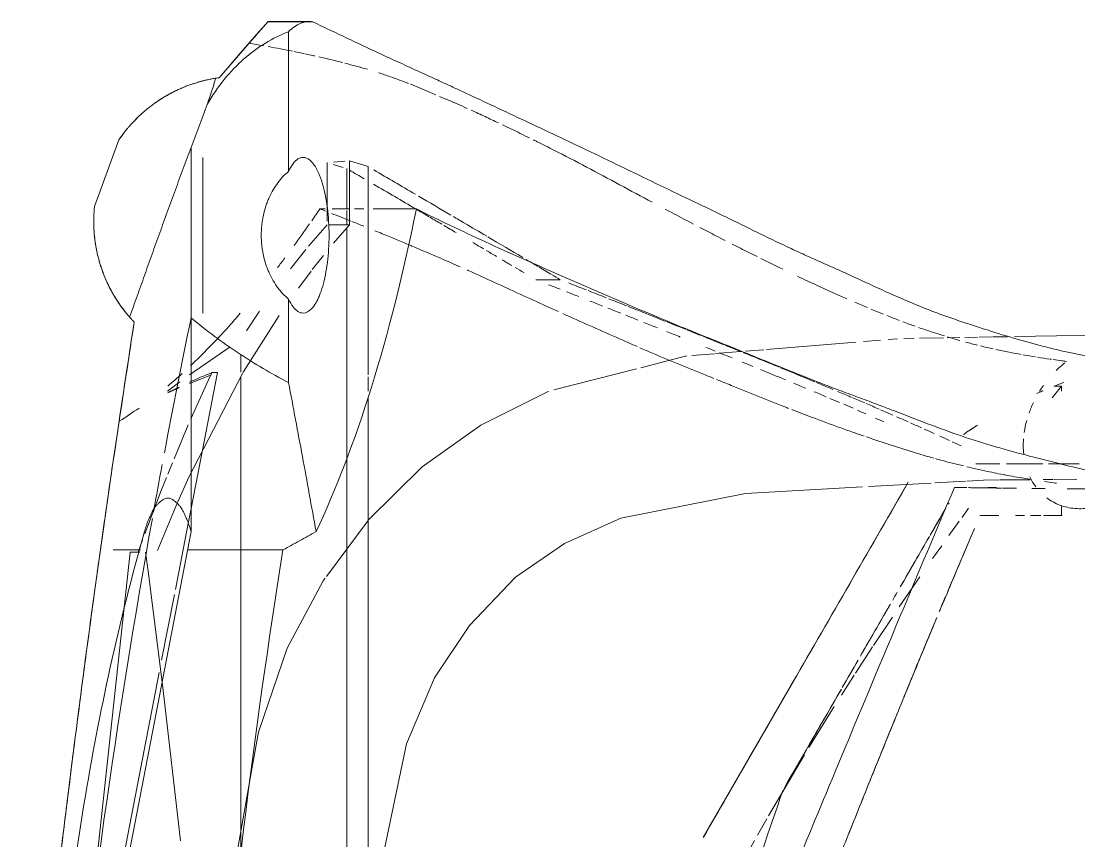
# Model space of a CAD drawing. Header units: inches. Extents: x -326 to 986, y -79 to 1436.
# Drawn here: x -33.96 to -28.14, y 108.39 to 112.9 of the extents above; entities that cross this region are included whole.
import ezdxf

# ---------------------------------------------------------------- set-up
doc = ezdxf.new("R2010")
doc.units = ezdxf.units.IN
doc.header["$LTSCALE"] = 48
doc.header["$MEASUREMENT"] = 0
doc.layers.add('I-FURN', color=47, linetype='Continuous', lineweight=9)

# ---------------------------------------------------------------- blocks, each defined once
blk = doc.blocks.new('Allsteel Seating 19 Work Chair - Allsteel Seating 19 Work Chair-V32-Level XX  POWER _ SIGNAL NEW')
at = {"layer": 'I-FURN'}
for p, q in [((10.0632, 10.71), (9.6963, 10.8436)), ((5.4211, 10.8194), (7.1327, 10.4872)), ((7.8072, 10.5905), (7.8072, 10.7413)), ((7.7949, 10.5932), (7.7949, 10.6469)), ((7.7949, 10.6469), (7.7949, 10.6038)), ((7.7949, 10.6038), (7.8619, 10.5794)), ((7.6892, 10.5482), (7.0496, 10.4668)), ((7.7949, 10.5623), (7.6892, 10.5482)), ((7.8954, 10.5671), (8.1336, 10.4762)), ((8.0675, 10.3876), (7.8038, 10.4963)), ((7.0496, 10.4668), (6.2062, 10.3694)), ((7.1998, 10.4741), (7.5606, 10.4041)), ((8.1336, 10.4762), (8.2055, 10.4477)), ((8.2233, 10.4406), (8.2864, 10.4149)), ((8.698, 10.3784), (8.6704, 10.4408)), ((8.6807, 10.4409), (8.7307, 10.3733)), ((7.5892, 10.3986), (7.9526, 10.328)), ((8.2073, 10.3251), (8.072, 10.3856)), ((8.3086, 10.4058), (8.4949, 10.3273)), ((7.8072, 9.8063), (7.8072, 10.3314)), ((7.9083, 10.3121), (9.083, 10.3121)), ((7.9526, 10.328), (8.0346, 10.3121)), ((8.0346, 10.3121), (8.2886, 10.2628)), ((8.78, 10.0275), (8.2073, 10.3251)), ((8.527, 10.3133), (8.7825, 10.1977)), ((8.7703, 10.1997), (8.7225, 10.3206)), ((9.083, 10.312), (10.0208, 10.312)), ((8.2898, 10.2626), (8.7825, 10.167)), ((9.966, 10.2473), (9.1095, 10.2473)), ((9.1095, 10.2473), (9.966, 10.2473)), ((8.7825, 10.1977), (8.7825, 10.167)), ((10.4046, 10.1579), (10.5945, 9.9927)), ((6.1212, 10.039), (8.755, 10.039)), ((8.7846, 10.039), (8.8823, 10.039)), ((9.0966, 9.8274), (8.7848, 10.0246)), ((9.0119, 10.0069), (9.1198, 9.9347)), ((10.5945, 9.9927), (10.6425, 9.951)), ((10.6538, 9.9412), (10.6999, 9.9011)), ((10.7126, 9.6427), (10.7126, 9.8901)), ((10.7137, 9.6593), (10.7137, 9.8892)), ((9.1869, 9.7758), (8.7277, 9.7758)), ((9.3399, 9.6517), (9.2472, 9.7212)), ((9.3523, 9.7654), (9.4594, 9.6801)), ((10.6576, 9.7758), (9.8887, 9.7758)), ((9.4773, 9.6653), (9.5956, 9.5638)), ((9.4268, 9.5833), (9.3487, 9.6449)), ((7.6605, 9.5671), (7.9693, 9.3377)), ((9.5956, 9.5502), (9.5956, 9.4409)), ((9.6146, 9.5638), (9.9375, 9.5638)), ((9.6828, 9.5737), (9.6828, 9.6033)), ((9.5956, 9.4409), (9.4944, 9.5278)), ((9.6828, 9.4409), (9.6828, 9.5363)), ((9.927, 9.5293), (9.9104, 9.4744)), ((9.9401, 9.5282), (9.9447, 9.465)), ((-8.3129, 9.4546), (8.3129, 9.4546)), ((8.3129, 9.4546), (9.5766, 9.4546)), ((9.5956, 9.4546), (9.6743, 9.4546)), ((9.9465, 9.4409), (9.5956, 9.4409)), ((9.6828, 9.4546), (9.9044, 9.4546)), ((9.9152, 9.3377), (9.9465, 9.4409)), ((9.6828, 9.3613), (9.6828, 9.4127)), ((8.6497, 9.3377), (-8.6483, 9.3377)), ((8.7588, 9.3377), (8.6791, 9.3377)), ((9.9152, 9.3377), (8.7704, 9.3377)), ((9.6828, 9.072), (9.6828, 9.3092)), ((9.2932, 8.4156), (9.2932, 8.2805)), ((8.6872, 8.315), (8.803, 7.86)), ((8.8088, 7.8374), (8.8497, 7.6767)), ((8.8497, 7.6767), (8.8735, 7.583)), ((8.8757, 7.5559), (8.886, 7.4307)), ((6.2252, 7.4931), (7.1098, 6.9825)), ((8.8864, 7.426), (8.8975, 7.2892)), ((6.0177, 7.3167), (6.2079, 7.2115)), ((8.8998, 7.2614), (8.908, 7.1609)), ((6.237, 7.1951), (6.3271, 7.1439)), ((6.3432, 7.1347), (6.6798, 6.9365)), ((8.9093, 7.1452), (8.9495, 6.6536)), ((7.1158, 6.979), (8.1787, 6.3653)), ((6.72, 6.9121), (6.9449, 6.7732)), ((7.008, 6.7334), (7.1174, 6.6635)), ((7.1293, 6.6558), (7.2728, 6.5623)), ((8.1549, 6.5837), (8.1744, 6.24)), ((8.9529, 6.6123), (8.9606, 6.5176)), ((7.2815, 6.5566), (7.4371, 6.453)), ((8.964, 6.4766), (8.9682, 6.4242)), ((7.4934, 6.4149), (7.6579, 6.3021)), ((8.9702, 6.3898), (8.9711, 6.3322)), ((8.9716, 6.3037), (8.9737, 6.1708)), ((7.7588, 6.2316), (7.8299, 6.1813)), ((8.1755, 6.22), (8.1851, 6.05)), ((7.8861, 6.1413), (7.9644, 6.085)), ((8.974, 6.1517), (8.9752, 6.0819)), ((7.9858, 6.0695), (8.0354, 6.0334)), ((8.9756, 6.0545), (8.9768, 5.9843)), ((7.9953, 5.8676), (7.9953, 5.9708)), ((7.9953, 5.9708), (7.9953, 5.8676)), ((8.2796, 5.8615), (8.2796, 5.9933)), ((8.9769, 5.9753), (8.9781, 5.9024)), ((8.1502, 5.8794), (8.1502, 5.9256)), ((8.9782, 5.8977), (8.9794, 5.8217)), ((8.1915, 5.8605), (8.1931, 5.6972)), ((7.9953, 5.7294), (7.9953, 5.7761)), ((7.9953, 5.7761), (7.9953, 5.7259)), ((7.9953, 5.6351), (7.9953, 5.6927)), ((7.9953, 5.6927), (7.9953, 5.6351)), ((7.9953, 5.6195), (7.9953, 5.5181)), ((7.9953, 5.5626), (7.9953, 5.6087)), ((8.1938, 5.6235), (8.1943, 5.5684)), ((8.1944, 5.5633), (8.1956, 5.4384)), ((8.6425, 5.573), (8.6794, 5.5438)), ((8.6794, 5.5438), (8.7073, 5.5217)), ((8.7073, 5.5638), (8.7073, 5.5217)), ((7.9953, 5.5217), (8.051, 5.5217)), ((8.143, 5.4827), (8.143, 4.7922)), ((8.6791, 5.5217), (8.7073, 5.5217))]:
    blk.add_line(p, q, dxfattribs=at)
at = {"layer": 'I-FURN', "flags": 128}
for points in [[(0.0111, 11.2318), (2.6638, 11.1205), (5.301, 10.8134), (7.9083, 10.3121)], [(7.7949, 10.6469), (5.9518, 10.8476), (4.0972, 11.0763)], [(8.7691, 10.3202), (8.8107, 10.2616), (8.9235, 10.0973)], [(10.7126, 9.8901), (10.6998, 9.9012), (10.6425, 9.9511), (10.5427, 10.0378), (10.4046, 10.1579)], [(5.4906, 10.105), (6.0198, 10.0796), (6.6119, 9.975)], [(6.6119, 9.975), (6.8035, 9.9412), (7.2653, 9.7828), (7.6361, 9.5852), (7.6516, 9.5737)], [(-7.7002, 8.4923), (-7.4992, 8.7085), (-7.2624, 8.8715), (-6.9539, 9.0125), (-6.1625, 9.2041), (-4.8736, 9.3178), (-2.3325, 9.3813), (0.9744, 9.4856), (4.0877, 9.4033), (6.0832, 9.2638), (6.7394, 9.1262), (7.1023, 8.9727), (7.3912, 8.7806), (7.6558, 8.5264), (7.8428, 8.257), (7.9811, 7.9466), (8.1166, 7.2614), (8.153, 6.6171)], [(7.9718, 9.3358), (8.2643, 9.0398), (8.4935, 8.7183), (8.679, 8.3474), (8.6791, 8.3467)], [(8.1855, 6.0431), (8.1906, 5.9522), (8.1915, 5.8633)], [(8.9801, 5.7807), (8.9913, 5.0895), (8.9913, 5.0758)]]:
    blk.add_lwpolyline(points, dxfattribs=at)
at = {"layer": 'I-FURN'}
for start_param, end_param in [(1.321674, 1.532021), (1.312225, 1.320567), (1.286347, 1.310142)]:
    blk.add_ellipse((0, -11.6548), major_axis=(32.3664, 0), ratio=0.707107, start_param=start_param, end_param=end_param, dxfattribs=at)
for points, knots in [([(1.746, 11.2471), (2.2693, 11.2356), (3.0515, 11.209), (4.0916, 11.1508), (4.8678, 11.0907), (5.6413, 11.0126), (6.6637, 10.8729), (7.4136, 10.7091), (7.908, 10.5681)], [0, 0, 0, 0, 0.25, 0.375, 0.5, 0.625, 0.75, 1, 1, 1, 1]), ([(9.6051, 10.8477), (9.608, 10.8477), (9.6137, 10.8477), (9.6252, 10.8477), (9.645, 10.8472), (9.6711, 10.8458), (9.6928, 10.8438), (9.6997, 10.843), (9.6856, 10.8445), (9.6611, 10.8464), (9.637, 10.8474), (9.6175, 10.8478), (9.6007, 10.8477), (9.5891, 10.8474), (9.5825, 10.8471), (9.5776, 10.8469), (9.5727, 10.8467), (9.5659, 10.8463), (9.5537, 10.8455), (9.5351, 10.844), (9.5115, 10.8413), (9.487, 10.8378), (9.4619, 10.8334), (9.4368, 10.8281), (9.416, 10.8231), (9.4018, 10.8192), (9.3938, 10.817), (9.3878, 10.8152), (9.3819, 10.8135), (9.3738, 10.811), (9.3595, 10.8064), (9.3385, 10.7991), (9.3132, 10.7894), (9.2883, 10.7788), (9.2643, 10.7676), (9.2416, 10.7561), (9.2243, 10.7467), (9.2131, 10.7403), (9.207, 10.7367), (9.2026, 10.7341), (9.1984, 10.7315), (9.1928, 10.7281), (9.1832, 10.7221), (9.1704, 10.7138), (9.1563, 10.7041), (9.1391, 10.6919), (9.1246, 10.6809), (9.1127, 10.6715), (9.1076, 10.6673), (9.1053, 10.6654)], [-0.6666667, -0.6666667, -0.6666667, -0.6666667, -0.6597222, -0.6527778, -0.6388889, -0.6111111, -0.5833333, -0.5555556, -0.5277778, -0.5, -0.4861111, -0.4722222, -0.4583333, -0.4513889, -0.4479167, -0.4444444, -0.4409722, -0.4375, -0.4305556, -0.4166667, -0.4027778, -0.3888889, -0.375, -0.3611111, -0.3472222, -0.3402778, -0.3368056, -0.3333333, -0.3298611, -0.3263889, -0.3194444, -0.3055556, -0.2916667, -0.2777778, -0.2638889, -0.25, -0.2361111, -0.2291667, -0.2256944, -0.2222222, -0.21875, -0.2152778, -0.2083333, -0.1944444, -0.1805556, -0.1666667, -0.1388889, -0.125, -0.1111111, -0.1111111, -0.1111111, -0.1111111]), ([(9.4253, 10.8253), (9.4293, 10.8262), (9.4372, 10.8281), (9.4533, 10.8316), (9.47, 10.8348), (9.4826, 10.837), (9.4871, 10.8377)], [-0.77777778, -0.77777778, -0.77777778, -0.77777778, -0.77083333, -0.76388889, -0.75, -0.74231756, -0.74231756, -0.74231756, -0.74231756]), ([(9.4871, 10.8377), (9.4988, 10.8396), (9.5266, 10.8434), (9.5602, 10.8462), (9.5806, 10.8471), (9.587, 10.8473), (9.587, 10.8473)], [-0.74231756, -0.74231756, -0.74231756, -0.74231756, -0.72222222, -0.69444444, -0.68055556, -0.68048483, -0.68048483, -0.68048483, -0.68048483]), ([(9.2318, 10.7508), (9.2473, 10.7592), (9.268, 10.7696), (9.2892, 10.7791), (9.2943, 10.7813)], [-0.88888889, -0.88888889, -0.88888889, -0.88888889, -0.86111111, -0.85247253, -0.85247253, -0.85247253, -0.85247253]), ([(9.2943, 10.7813), (9.3055, 10.7861), (9.3331, 10.7974), (9.3663, 10.8089), (9.388, 10.8153), (9.3934, 10.8169)], [-0.85247253, -0.85247253, -0.85247253, -0.85247253, -0.83333333, -0.80555556, -0.79623898, -0.79623898, -0.79623898, -0.79623898]), ([(9.109, 10.6684), (9.1198, 10.6773), (9.1451, 10.6967), (9.1774, 10.7187), (9.1987, 10.7318), (9.205, 10.7355)], [-0.96619622, -0.96619622, -0.96619622, -0.96619622, -0.94444444, -0.91666667, -0.90508383, -0.90508383, -0.90508383, -0.90508383]), ([(10.4017, 10.1766), (10.4015, 10.1783), (10.4006, 10.1838), (10.398, 10.198), (10.3947, 10.2148), (10.3914, 10.2292), (10.3893, 10.2381), (10.3876, 10.2452), (10.3856, 10.2527), (10.3827, 10.2636), (10.3767, 10.2845), (10.3678, 10.3117), (10.3572, 10.3402), (10.3484, 10.3617), (10.3405, 10.3794), (10.3349, 10.3915), (10.3316, 10.3982), (10.3291, 10.4033), (10.3266, 10.4082), (10.3232, 10.415), (10.317, 10.4268), (10.3076, 10.444), (10.2955, 10.4646), (10.2826, 10.4851), (10.2691, 10.505), (10.2553, 10.5243), (10.2436, 10.5397), (10.2342, 10.5514), (10.2273, 10.5599), (10.2202, 10.5682), (10.2106, 10.5793), (10.1981, 10.5931), (10.1828, 10.6091), (10.1623, 10.6294), (10.1424, 10.6475), (10.1269, 10.6607), (10.1188, 10.6674), (10.1132, 10.6719), (10.1078, 10.6762), (10.1007, 10.6818), (10.0886, 10.6909), (10.0736, 10.7018), (10.0641, 10.7083), (10.0616, 10.71), (10.0628, 10.7092), (10.0735, 10.7019), (10.089, 10.6907), (10.0975, 10.6841), (10.0976, 10.6841)], [-1, -1, -1, -1, -0.9722222, -0.9444444, -0.9166667, -0.9027778, -0.8958333, -0.8888889, -0.8819444, -0.875, -0.8611111, -0.8333333, -0.8194444, -0.8055556, -0.7916667, -0.7847222, -0.78125, -0.7777778, -0.7743056, -0.7708333, -0.7638889, -0.75, -0.7361111, -0.7222222, -0.7083333, -0.6944444, -0.6805556, -0.6736111, -0.6666667, -0.6597222, -0.6527778, -0.6388889, -0.625, -0.6111111, -0.5833333, -0.5694444, -0.5625, -0.5555556, -0.5486111, -0.5416667, -0.5277778, -0.5, -0.4722222, -0.4583333, -0.4444444, -0.4166667, -0.3888889, -0.3887761, -0.3887761, -0.3887761, -0.3887761]), ([(9.1053, 10.6654), (9.1007, 10.6616), (9.0932, 10.6552), (9.0842, 10.6474), (9.0842, 10.6474), (9.0872, 10.65)], [-0.1111111, -0.1111111, -0.1111111, -0.1111111, -0.0833333, -0.0555556, 0, 0, 0, 0]), ([(10.1716, 10.6202), (10.1742, 10.6176), (10.1862, 10.6057), (10.2025, 10.5885), (10.2159, 10.5732), (10.2197, 10.5688)], [-0.3134444, -0.3134444, -0.3134444, -0.3134444, -0.30555556, -0.27777778, -0.26681075, -0.26681075, -0.26681075, -0.26681075]), ([(7.908, 10.5681), (7.9143, 10.5664), (7.9268, 10.5626), (7.9452, 10.5564), (7.9603, 10.5507), (7.9723, 10.5458), (7.9811, 10.5419), (7.99, 10.538), (8.0021, 10.5327), (8.0172, 10.5259), (8.0315, 10.5181), (8.0413, 10.5113), (8.0475, 10.5064), (8.0544, 10.4999), (8.0625, 10.492), (8.0709, 10.4826), (8.0799, 10.4714), (8.0871, 10.4596), (8.0912, 10.448), (8.0923, 10.4397), (8.0912, 10.4314), (8.0871, 10.4199), (8.0799, 10.4083), (8.0709, 10.3972), (8.0637, 10.3893), (8.0569, 10.3826), (8.0509, 10.3769), (8.0439, 10.3707), (8.0329, 10.3629), (8.0171, 10.3543), (8.0019, 10.3474), (7.9898, 10.3421), (7.9809, 10.3382), (7.9721, 10.3343), (7.9602, 10.3294), (7.9391, 10.3214), (7.9205, 10.3155), (7.908, 10.312)], [0, 0, 0, 0, 0.041667, 0.083333, 0.125, 0.145833, 0.166667, 0.1875, 0.208333, 0.25, 0.291667, 0.3125, 0.328125, 0.34375, 0.375, 0.395833, 0.416667, 0.458333, 0.479167, 0.5, 0.520833, 0.541667, 0.583333, 0.604167, 0.625, 0.645833, 0.661458, 0.677083, 0.708333, 0.75, 0.791667, 0.8125, 0.833333, 0.854167, 0.875, 0.916667, 1, 1, 1, 1]), ([(10.2641, 10.5121), (10.2684, 10.5059), (10.277, 10.4935), (10.288, 10.4765), (10.2947, 10.4657), (10.2973, 10.4614)], [-0.22222222, -0.22222222, -0.22222222, -0.22222222, -0.20833333, -0.19444444, -0.18578083, -0.18578083, -0.18578083, -0.18578083]), ([(10.2973, 10.4614), (10.3028, 10.4522), (10.3126, 10.4353), (10.3218, 10.4178), (10.3257, 10.4101)], [-0.18578083, -0.18578083, -0.18578083, -0.18578083, -0.16666667, -0.15167959, -0.15167959, -0.15167959, -0.15167959]), ([(8.8195, 10.3154), (8.8523, 10.2808), (8.9233, 10.2092), (9.0198, 10.1183), (9.0841, 10.062), (9.1082, 10.0412)], [0.310554, 0.310554, 0.310554, 0.310554, 0.4, 0.5, 0.5593485, 0.5593485, 0.5593485, 0.5593485]), ([(10.3699, 10.305), (10.3704, 10.3035), (10.376, 10.2867), (10.3818, 10.2685), (10.3859, 10.2514), (10.3862, 10.2502)], [-0.08605642, -0.08605642, -0.08605642, -0.08605642, -0.08333333, -0.05555556, -0.05331872, -0.05331872, -0.05331872, -0.05331872]), ([(7.8072, 9.8063), (6.7864, 9.9693), (5.6642, 10.1069), (4.5333, 10.2018), (4.4428, 10.2091)], [0, 0, 0, 0, 0.4, 0.4347516, 0.4347516, 0.4347516, 0.4347516]), ([(9.1869, 9.7758), (9.2044, 9.7971), (9.2354, 9.8262), (9.2866, 9.8605), (9.3224, 9.8792), (9.3532, 9.8919), (9.3858, 9.9036), (9.4198, 9.9129), (9.4551, 9.9193), (9.4919, 9.9241), (9.538, 9.9267), (9.5841, 9.9241), (9.6209, 9.9192), (9.6561, 9.9128), (9.6901, 9.9035), (9.7226, 9.8918), (9.7534, 9.8791), (9.7891, 9.8604), (9.8403, 9.826), (9.8712, 9.7971), (9.8887, 9.7758)], [0, 0, 0, 0, 0.125, 0.1875, 0.25, 0.28125, 0.3125, 0.375, 0.40625, 0.4375, 0.5, 0.5625, 0.59375, 0.625, 0.6875, 0.71875, 0.75, 0.8125, 0.875, 1, 1, 1, 1]), ([(9.966, 9.6954), (9.966, 9.683), (9.9591, 9.665), (9.936, 9.6424), (9.9121, 9.6257), (9.8869, 9.6126), (9.8637, 9.6031), (9.826, 9.5893), (9.769, 9.574), (9.6886, 9.5612), (9.5899, 9.5518), (9.4597, 9.5519), (9.3385, 9.5672), (9.2568, 9.587), (9.2132, 9.6021), (9.1836, 9.6151), (9.1576, 9.6293), (9.122, 9.6554), (9.1095, 9.6789), (9.1095, 9.6954)], [-1, -1, -1, -1, -0.916667, -0.875, -0.833333, -0.791667, -0.770833, -0.75, -0.666667, -0.611111, -0.555556, -0.444444, -0.333333, -0.277778, -0.222222, -0.194444, -0.166667, -0.111111, 0, 0, 0, 0]), ([(10.5241, 9.6308), (10.5249, 9.6344), (10.5286, 9.6512), (10.5323, 9.6685), (10.5351, 9.6823)], [0.969590052, 0.969590052, 0.969590052, 0.969590052, 0.970588235, 0.974161988, 0.974161988, 0.974161988, 0.974161988]), ([(8.8461, 5.1874), (8.8475, 5.1996), (8.8538, 5.2509), (8.8645, 5.3301), (8.8807, 5.4243), (8.8956, 5.4965), (8.9132, 5.5701), (8.9393, 5.6722), (8.9769, 5.8055), (9.0204, 5.9452), (9.0584, 6.0598), (9.0882, 6.1475), (9.1201, 6.2352), (9.1661, 6.3504), (9.2283, 6.4923), (9.294, 6.6337), (9.3469, 6.7485), (9.3861, 6.837), (9.425, 6.9253), (9.4775, 7.0391), (9.5441, 7.1775), (9.6262, 7.343), (9.7102, 7.5179), (9.7994, 7.7062), (9.8929, 7.8984), (9.9861, 8.0905), (10.075, 8.278), (10.157, 8.4535), (10.2357, 8.6203), (10.3002, 8.7581), (10.3523, 8.8704), (10.3919, 8.9566), (10.4319, 9.0441), (10.4852, 9.1603), (10.5786, 9.3631), (10.659, 9.5333), (10.7126, 9.6427)], [0.4017813, 0.4017813, 0.4017813, 0.4017813, 0.4090909, 0.4318182, 0.4431818, 0.4545455, 0.4659091, 0.4772727, 0.5, 0.5227273, 0.5340909, 0.5454545, 0.5568182, 0.5681818, 0.5909091, 0.6136364, 0.625, 0.6363636, 0.6477273, 0.6590909, 0.6818182, 0.7045455, 0.7272727, 0.75, 0.7727273, 0.7954545, 0.8181818, 0.8409091, 0.8636364, 0.8863636, 0.8977273, 0.9090909, 0.9204545, 0.9318182, 0.9545455, 1, 1, 1, 1]), ([(10.4878, 9.4786), (10.4883, 9.4809), (10.499, 9.523), (10.5096, 9.5653), (10.5192, 9.6081)], [0.95520416, 0.95520416, 0.95520416, 0.95520416, 0.95588235, 0.96757276, 0.96757276, 0.96757276, 0.96757276]), ([(9.5626, 9.3001), (9.5572, 9.2868), (9.5307, 9.2221), (9.5043, 9.1585), (9.4834, 9.1086)], [0.03669935, 0.03669935, 0.03669935, 0.03669935, 0.04166667, 0.06096723, 0.06096723, 0.06096723, 0.06096723]), ([(10.3733, 9.1164), (10.3858, 9.1478), (10.4055, 9.2002), (10.4248, 9.2577), (10.432, 9.2804)], [0.91359396, 0.91359396, 0.91359396, 0.91359396, 0.92647059, 0.93430109, 0.93430109, 0.93430109, 0.93430109]), ([(9.4834, 9.1086), (9.4817, 9.1047), (9.4574, 9.0469), (9.4172, 8.9525), (9.3792, 8.8659), (9.3635, 8.8306)], [0.06096723, 0.06096723, 0.06096723, 0.06096723, 0.0625, 0.08333333, 0.09809531, 0.09809531, 0.09809531, 0.09809531]), ([(10.3101, 8.965), (10.315, 8.9764), (10.3345, 9.0218), (10.354, 9.0681), (10.3685, 9.1042), (10.3687, 9.1047)], [0.89214977, 0.89214977, 0.89214977, 0.89214977, 0.89705882, 0.91176471, 0.91199315, 0.91199315, 0.91199315, 0.91199315]), ([(9.6828, 9.072), (9.6217, 8.9499), (9.5309, 8.7591), (9.4113, 8.4944), (9.3224, 8.2912), (9.234, 8.0876), (9.1462, 7.8843), (9.0739, 7.7129), (9.0168, 7.574), (8.9744, 7.4682), (8.9322, 7.3629), (8.8759, 7.2247), (8.806, 7.0541), (8.7381, 6.8836), (8.6856, 6.7472), (8.6476, 6.644), (8.6102, 6.5432), (8.5605, 6.4144), (8.5, 6.2587), (8.4323, 6.0736), (8.3729, 5.8855), (8.3219, 5.6959), (8.2772, 5.5184), (8.2458, 5.3867), (8.2242, 5.2926), (8.2145, 5.2499), (8.21, 5.2291)], [0, 0, 0, 0, 0.0555556, 0.0833333, 0.1111111, 0.1388889, 0.1666667, 0.1944444, 0.2083333, 0.2222222, 0.2361111, 0.25, 0.2777778, 0.3055556, 0.3194444, 0.3333333, 0.3472222, 0.3611111, 0.3888889, 0.4166667, 0.4444444, 0.4722222, 0.5, 0.5277778, 0.5416667, 0.5555556, 0.5555556, 0.5555556, 0.5555556]), ([(10.2355, 8.7921), (10.2356, 8.7923), (10.2432, 8.8095), (10.2583, 8.8437), (10.2801, 8.8948), (10.2943, 8.9282), (10.3011, 8.9441)], [0.86753365, 0.86753365, 0.86753365, 0.86753365, 0.86764706, 0.875, 0.88235294, 0.88916154, 0.88916154, 0.88916154, 0.88916154]), ([(9.5325, 8.6851), (9.5564, 8.7256), (9.5927, 8.7873), (9.6291, 8.8493), (9.6416, 8.8705)], [-0.6152837, -0.6152837, -0.6152837, -0.6152837, -0.5, -0.4398502, -0.4398502, -0.4398502, -0.4398502]), ([(9.3462, 8.7919), (9.3456, 8.7904), (9.3229, 8.7398), (9.2787, 8.6426), (9.2136, 8.5014), (9.1598, 8.3839), (9.1278, 8.313), (9.1177, 8.2907)], [0.10353489, 0.10353489, 0.10353489, 0.10353489, 0.10416667, 0.125, 0.14583333, 0.16666667, 0.17622382, 0.17622382, 0.17622382, 0.17622382]), ([(10.1556, 8.6195), (10.1672, 8.6439), (10.1907, 8.6936), (10.214, 8.7445), (10.2258, 8.7706)], [0.84181104, 0.84181104, 0.84181104, 0.84181104, 0.85294118, 0.86439768, 0.86439768, 0.86439768, 0.86439768]), ([(10.073, 8.4491), (10.0814, 8.4661), (10.1052, 8.5146), (10.1296, 8.5649), (10.1454, 8.5981), (10.1459, 8.5991)], [0.81550083, 0.81550083, 0.81550083, 0.81550083, 0.82352941, 0.83823529, 0.83871082, 0.83871082, 0.83871082, 0.83871082]), ([(9.7193, 7.7743), (9.7507, 7.8332), (9.8155, 7.9534), (9.9134, 8.1356), (9.9911, 8.2852), (10.0402, 8.3828), (10.0589, 8.4204), (10.0622, 8.4272)], [0.7058824, 0.7058824, 0.7058824, 0.7058824, 0.7352941, 0.7647059, 0.7941176, 0.8088235, 0.8120523, 0.8120523, 0.8120523, 0.8120523]), ([(9.1067, 8.2663), (9.0985, 8.2481), (9.0684, 8.1809), (9.0166, 8.065), (8.9647, 7.9469), (8.9344, 7.8779), (8.9256, 7.8577)], [0.1796935, 0.1796935, 0.1796935, 0.1796935, 0.1875, 0.20833333, 0.22916667, 0.2378429, 0.2378429, 0.2378429, 0.2378429]), ([(9.1371, 8.0184), (9.1329, 8.0078), (9.1234, 7.984), (9.114, 7.9602), (9.1088, 7.9471)], [-0.84587487, -0.84587487, -0.84587487, -0.84587487, -0.83333333, -0.81793586, -0.81793586, -0.81793586, -0.81793586]), ([(9.1058, 7.8047), (9.112, 7.8203), (9.1255, 7.8541), (9.139, 7.8881), (9.1462, 7.9065)], [-0.18499289, -0.18499289, -0.18499289, -0.18499289, -0.16666667, -0.14514085, -0.14514085, -0.14514085, -0.14514085]), ([(8.9193, 7.8432), (8.909, 7.8197), (8.8778, 7.7476), (8.8275, 7.6277), (8.7824, 7.5155), (8.7566, 7.451), (8.75, 7.4346)], [0.23990277, 0.23990277, 0.23990277, 0.23990277, 0.25, 0.27083333, 0.29166667, 0.29878091, 0.29878091, 0.29878091, 0.29878091]), ([(9.5995, 7.5475), (9.6086, 7.565), (9.6359, 7.6168), (9.6632, 7.6686), (9.6815, 7.7032)], [0.66758535, 0.66758535, 0.66758535, 0.66758535, 0.67647059, 0.69397202, 0.69397202, 0.69397202, 0.69397202]), ([(3.8405, 7.5586), (3.9305, 7.5314), (4.1314, 7.4693), (4.4402, 7.3685), (4.8773, 7.215), (5.3102, 7.0548), (5.7324, 6.8954), (6.0433, 6.7737), (6.3548, 6.6493), (6.5667, 6.5639), (6.674, 6.5204)], [0.4665383, 0.4665383, 0.4665383, 0.4665383, 0.5, 0.5416667, 0.5833333, 0.6666667, 0.7083333, 0.75, 0.7916667, 0.8333333, 0.8333333, 0.8333333, 0.8333333]), ([(9.5084, 7.3725), (9.5173, 7.3899), (9.5416, 7.4371), (9.5657, 7.4832), (9.5808, 7.512)], [0.63855298, 0.63855298, 0.63855298, 0.63855298, 0.64705882, 0.66159372, 0.66159372, 0.66159372, 0.66159372]), ([(6.2263, 7.4925), (6.5257, 7.3197), (7.1845, 6.9394), (7.8285, 6.5675), (8.1789, 6.3652)], [0.1054324, 0.1054324, 0.1054324, 0.1054324, 0.5, 0.9820614, 0.9820614, 0.9820614, 0.9820614]), ([(8.9341, 7.3767), (8.9411, 7.3941), (8.9545, 7.4273), (8.9678, 7.4604), (8.9741, 7.4761)], [-0.35403498, -0.35403498, -0.35403498, -0.35403498, -0.33333333, -0.31470033, -0.31470033, -0.31470033, -0.31470033]), ([(8.7444, 7.4207), (8.7336, 7.3937), (8.7035, 7.3185), (8.6531, 7.1946), (8.6104, 7.0882), (8.588, 7.0309), (8.5852, 7.0238)], [0.3007959, 0.3007959, 0.3007959, 0.3007959, 0.3125, 0.33333333, 0.35416667, 0.35713441, 0.35713441, 0.35713441, 0.35713441]), ([(9.4203, 7.1965), (9.4278, 7.2118), (9.4506, 7.2578), (9.4735, 7.3037), (9.489, 7.3342), (9.489, 7.3343)], [0.61036354, 0.61036354, 0.61036354, 0.61036354, 0.61764706, 0.63235294, 0.6323947, 0.6323947, 0.6323947, 0.6323947]), ([(7.4432, 6.4096), (7.1445, 6.5351), (6.4519, 6.8238), (5.7572, 7.1126), (5.3611, 7.2744)], [0.14715, 0.14715, 0.14715, 0.14715, 0.3333333, 0.5774517, 0.5774517, 0.5774517, 0.5774517]), ([(8.5784, 7.0064), (8.564, 6.9691), (8.5306, 6.8813), (8.4894, 6.7692), (8.4557, 6.6744), (8.4401, 6.6296), (8.4329, 6.6088)], [0.35954541, 0.35954541, 0.35954541, 0.35954541, 0.375, 0.39583333, 0.40625, 0.41538095, 0.41538095, 0.41538095, 0.41538095]), ([(9.1881, 6.703), (9.1979, 6.7255), (9.2217, 6.7795), (9.2633, 6.8709), (9.2954, 6.939), (9.3127, 6.9751)], [0.53337028, 0.53337028, 0.53337028, 0.53337028, 0.54411765, 0.55882353, 0.57559865, 0.57559865, 0.57559865, 0.57559865]), ([(7.4435, 6.5011), (7.4002, 6.5262), (7.3268, 6.5685), (7.2528, 6.6112), (7.223, 6.6285)], [-0.5828381, -0.5828381, -0.5828381, -0.5828381, -0.5, -0.4444773, -0.4444773, -0.4444773, -0.4444773]), ([(8.4283, 6.5956), (8.4125, 6.5496), (8.3813, 6.457), (8.3422, 6.3328), (8.32, 6.2564), (8.3114, 6.2254)], [0.41731641, 0.41731641, 0.41731641, 0.41731641, 0.4375, 0.45833333, 0.47297231, 0.47297231, 0.47297231, 0.47297231]), ([(6.6784, 6.5186), (6.7842, 6.4757), (6.9998, 6.3879), (7.2518, 6.284), (7.3986, 6.2225), (7.4346, 6.2073)], [0.83390346, 0.83390346, 0.83390346, 0.83390346, 0.875, 0.91666667, 0.93014145, 0.93014145, 0.93014145, 0.93014145]), ([(7.4357, 6.208), (7.3545, 6.242), (7.2084, 6.3027), (7.0628, 6.3626), (6.9981, 6.3891)], [0.06955479, 0.06955479, 0.06955479, 0.06955479, 0.1, 0.12445648, 0.12445648, 0.12445648, 0.12445648]), ([(8.9837, 6.166), (8.991, 6.1895), (9.0063, 6.2371), (9.0223, 6.2847), (9.0306, 6.3086)], [0.44402394, 0.44402394, 0.44402394, 0.44402394, 0.45588235, 0.46787828, 0.46787828, 0.46787828, 0.46787828]), ([(8.3088, 6.2162), (8.306, 6.2062), (8.2973, 6.1745), (8.2835, 6.1223), (8.2734, 6.0816), (8.2685, 6.0614)], [0.47443551, 0.47443551, 0.47443551, 0.47443551, 0.47916667, 0.48958333, 0.5, 0.5, 0.5, 0.5]), ([(8.9588, 6.0819), (8.9651, 6.1041), (8.9717, 6.1267), (8.9786, 6.1493), (8.9786, 6.1494)], [0.42985018, 0.42985018, 0.42985018, 0.42985018, 0.44117647, 0.44124366, 0.44124366, 0.44124366, 0.44124366]), ([(8.1467, 5.8514), (8.147, 5.8712), (8.1477, 5.9215), (8.1486, 5.9825), (8.1491, 6.0252), (8.1492, 6.0339)], [0.94419891, 0.94419891, 0.94419891, 0.94419891, 0.95833333, 0.97916667, 0.98441322, 0.98441322, 0.98441322, 0.98441322]), ([(8.264, 6.0425), (8.256, 6.0089), (8.2406, 5.9411), (8.2274, 5.8762), (8.2212, 5.844)], [0.50327746, 0.50327746, 0.50327746, 0.50327746, 0.52083333, 0.53939915, 0.53939915, 0.53939915, 0.53939915]), ([(8.8816, 5.7434), (8.8856, 5.7651), (8.8943, 5.8113), (8.9041, 5.8592), (8.9096, 5.8841)], [0.37017836, 0.37017836, 0.37017836, 0.37017836, 0.38235294, 0.39547869, 0.39547869, 0.39547869, 0.39547869]), ([(8.1456, 5.7699), (8.1458, 5.7873), (8.1462, 5.8128), (8.1465, 5.8395), (8.1467, 5.8474)], [0.9239172, 0.9239172, 0.9239172, 0.9239172, 0.9375, 0.94321827, 0.94321827, 0.94321827, 0.94321827]), ([(8.2209, 5.8423), (8.2202, 5.8389), (8.2127, 5.7997), (8.2033, 5.7464), (8.1959, 5.701), (8.1937, 5.687)], [0.5397225, 0.5397225, 0.5397225, 0.5397225, 0.54166667, 0.5625, 0.57217493, 0.57217493, 0.57217493, 0.57217493]), ([(8.1437, 5.6118), (8.1439, 5.6299), (8.1441, 5.6538), (8.1444, 5.6792), (8.1445, 5.6847)], [0.87824851, 0.87824851, 0.87824851, 0.87824851, 0.89583333, 0.9005794, 0.9005794, 0.9005794, 0.9005794]), ([(8.6672, 5.6588), (8.6717, 5.6488), (8.6769, 5.6369), (8.6818, 5.6256), (8.6826, 5.6236)], [0.5, 0.5, 0.5, 0.5, 0.53125, 0.53792459, 0.53792459, 0.53792459, 0.53792459]), ([(8.8549, 5.5771), (8.8553, 5.5798), (8.8588, 5.6048), (8.8627, 5.6306), (8.8665, 5.6547)], [0.33651666, 0.33651666, 0.33651666, 0.33651666, 0.33823529, 0.35294118, 0.35294118, 0.35294118, 0.35294118]), ([(8.1828, 5.6155), (8.1802, 5.5974), (8.1771, 5.5749), (8.1743, 5.5539), (8.1737, 5.549)], [0.5898296, 0.5898296, 0.5898296, 0.5898296, 0.60416667, 0.6087153, 0.6087153, 0.6087153, 0.6087153]), ([(8.2796, 5.5936), (8.2796, 5.5809), (8.2796, 5.5678), (8.2796, 5.5556), (8.2796, 5.5544)], [0.59302059, 0.59302059, 0.59302059, 0.59302059, 0.61736982, 0.62018528, 0.62018528, 0.62018528, 0.62018528]), ([(8.2796, 5.5544), (8.2796, 5.5328), (8.2796, 5.5124), (8.2796, 5.4952), (8.2796, 5.4934)], [0.62018528, 0.62018528, 0.62018528, 0.62018528, 0.6688173, 0.67451466, 0.67451466, 0.67451466, 0.67451466]), ([(8.7077, 5.5627), (8.7092, 5.559), (8.7165, 5.5405), (8.7232, 5.5229), (8.7284, 5.5089)], [0.61092151, 0.61092151, 0.61092151, 0.61092151, 0.625, 0.6826497, 0.6826497, 0.6826497, 0.6826497]), ([(8.8441, 5.4953), (8.8451, 5.5033), (8.8481, 5.5269), (8.8514, 5.5516), (8.8537, 5.5682)], [0.31777314, 0.31777314, 0.31777314, 0.31777314, 0.32352941, 0.33453905, 0.33453905, 0.33453905, 0.33453905]), ([(8.2796, 5.4867), (8.2796, 5.4943), (8.2796, 5.5034), (8.2796, 5.5138), (8.2796, 5.5144)], [1.0548203, 1.0548203, 1.0548203, 1.0548203, 1.08039718, 1.08198499, 1.08198499, 1.08198499, 1.08198499]), ([(8.2796, 5.4655), (8.2796, 5.4658), (8.2796, 5.472), (8.2796, 5.479), (8.2796, 5.4867)], [1.02765561, 1.02765561, 1.02765561, 1.02765561, 1.0289497, 1.0548203, 1.0548203, 1.0548203, 1.0548203]), ([(8.2796, 5.4704), (8.2796, 5.4656), (8.2796, 5.4527), (8.2796, 5.4424), (8.2796, 5.4367)], [0.70167935, 0.70167935, 0.70167935, 0.70167935, 0.72026479, 0.75600872, 0.75600872, 0.75600872, 0.75600872]), ([(8.2796, 5.4367), (8.2796, 5.4373), (8.2796, 5.4411), (8.2796, 5.4453), (8.2796, 5.4493)], [0.97332623, 0.97332623, 0.97332623, 0.97332623, 0.97750221, 1.00049092, 1.00049092, 1.00049092, 1.00049092]), ([(8.2796, 5.4367), (8.2796, 5.4342), (8.2796, 5.4302), (8.2796, 5.4268), (8.2796, 5.4254)], [0.75600872, 0.75600872, 0.75600872, 0.75600872, 0.77171227, 0.78317341, 0.78317341, 0.78317341, 0.78317341])]:
    blk.add_open_spline(points, degree=3, knots=knots, dxfattribs=at)
for points in [[(9.0598, 10.6249), (8.5087, 10.7101), (7.4072, 10.8726), (5.7548, 11.0784), (4.6586, 11.1969), (4.1113, 11.2471)], [(6.1582, 11.0264), (6.2906, 11.0104), (6.4227, 10.9937), (6.5546, 10.9766)], [(6.5666, 10.9762), (6.6976, 10.9598), (6.8282, 10.9426), (6.9588, 10.9252)], [(6.9736, 10.9241), (7.1031, 10.9072), (7.2323, 10.8897), (7.3614, 10.872)], [(7.3876, 10.869), (7.4725, 10.8575), (7.5573, 10.8458), (7.6421, 10.834)], [(7.6422, 10.8341), (7.6972, 10.8264), (7.7522, 10.8187), (7.8072, 10.811)], [(7.8072, 10.811), (7.9098, 10.7965), (8.131, 10.765), (8.3816, 10.7282), (8.5135, 10.7084)], [(8.5135, 10.7084), (8.6045, 10.6949), (8.7865, 10.6673), (8.9687, 10.6392), (9.0598, 10.6249)], [(8.5164, 10.704), (8.5393, 10.6681), (8.5629, 10.6329), (8.5872, 10.5984)], [(9.0872, 10.65), (9.0825, 10.6459), (9.0733, 10.6377), (9.0643, 10.6292), (9.0598, 10.6249)], [(9.317, 10.5681), (9.2787, 10.5817), (9.2021, 10.6089), (9.1255, 10.6363), (9.0872, 10.65)], [(10.0208, 10.312), (9.9825, 10.3259), (9.9055, 10.3552), (9.7878, 10.3984), (9.6696, 10.4417), (9.5512, 10.4846), (9.4331, 10.5268), (9.3556, 10.5549), (9.317, 10.5681)], [(8.7028, 10.3774), (8.6927, 10.3986), (8.6823, 10.4196), (8.6719, 10.4406)], [(8.7083, 10.4401), (8.7307, 10.4132), (8.7537, 10.3869), (8.7772, 10.361)], [(9.083, 10.312), (9.0136, 10.2282), (8.8851, 10.0551), (8.7768, 9.8708), (8.7277, 9.7758)], [(8.7825, 10.1977), (8.7654, 10.239), (8.7476, 10.28), (8.7292, 10.3206)], [(10.2567, 10.224), (10.217, 10.2384), (10.138, 10.2675), (10.0597, 10.2971), (10.0208, 10.312)], [(10.3864, 10.2496), (10.3925, 10.2261), (10.397, 10.2022), (10.4012, 10.1782)], [(10.6576, 9.7758), (10.6408, 9.8194), (10.5991, 9.9036), (10.5122, 10.0226), (10.3996, 10.1315), (10.3072, 10.1946), (10.2567, 10.224)], [(10.4017, 10.1766), (10.3791, 10.183), (10.3321, 10.1973), (10.2823, 10.2146), (10.2567, 10.224)], [(10.4046, 10.1579), (10.4041, 10.161), (10.4032, 10.1673), (10.4023, 10.1735), (10.4017, 10.1766)], [(10.5808, 9.914), (10.5855, 9.9399), (10.59, 9.9661), (10.5945, 9.9927)], [(10.5501, 9.753), (10.5588, 9.7961), (10.5672, 9.8414), (10.5755, 9.8872)], [(7.9073, 9.6243), (7.8902, 9.6546), (7.8564, 9.7152), (7.8234, 9.776), (7.8072, 9.8063)], [(9.3602, 9.8361), (9.3777, 9.8227), (9.3951, 9.8093), (9.4128, 9.7961)], [(8.7277, 9.7758), (8.5926, 9.75), (8.3207, 9.6989), (8.0457, 9.649), (7.9073, 9.6243)], [(9.1095, 9.6954), (9.1095, 9.7051), (9.1154, 9.7239), (9.1415, 9.7513), (9.17, 9.7679), (9.1869, 9.7758)], [(9.4812, 9.7454), (9.5206, 9.7165), (9.5609, 9.6882), (9.6014, 9.66)], [(9.8887, 9.7758), (9.9056, 9.7679), (9.9341, 9.7513), (9.9602, 9.7239), (9.966, 9.7051), (9.966, 9.6954)], [(10.5366, 9.6883), (10.5406, 9.7067), (10.5444, 9.7257), (10.5482, 9.7451)], [(10.7126, 9.6427), (10.7156, 9.6657), (10.7093, 9.7108), (10.6787, 9.7544), (10.6576, 9.7758)], [(7.9073, 9.6243), (8.1365, 9.5155), (8.6696, 9.3102), (9.3287, 9.1433), (9.6828, 9.072)], [(9.6175, 9.6481), (9.6391, 9.6331), (9.6609, 9.6181), (9.6828, 9.6033)], [(9.6828, 9.6033), (9.6788, 9.5928), (9.6747, 9.5824), (9.6707, 9.572)], [(9.658, 9.5395), (9.6441, 9.5037), (9.6301, 9.4683), (9.6161, 9.4331)], [(9.8963, 9.4408), (9.8804, 9.4135), (9.8644, 9.3862), (9.8485, 9.3588)], [(10.4507, 9.342), (10.4622, 9.3814), (10.4734, 9.4235), (10.4845, 9.4663)], [(9.6137, 9.427), (9.6049, 9.405), (9.5962, 9.3831), (9.5874, 9.3614)], [(9.8183, 9.3073), (9.7731, 9.23), (9.728, 9.1528), (9.6828, 9.0758)], [(9.7629, 9.0772), (9.8077, 9.1536), (9.8524, 9.2301), (9.8972, 9.3068)], [(9.6805, 9.0721), (9.667, 9.049), (9.6534, 9.0259), (9.6398, 9.0027)], [(9.6484, 8.8821), (9.6833, 8.9414), (9.7181, 9.0008), (9.7529, 9.0603)], [(9.6366, 8.9973), (9.624, 8.9759), (9.6114, 8.9544), (9.5988, 8.933)], [(9.5916, 8.9208), (9.5784, 8.8984), (9.5652, 8.8759), (9.552, 8.8535)], [(9.4981, 8.762), (9.4862, 8.7419), (9.4743, 8.7217), (9.4624, 8.7016)], [(9.4151, 8.4862), (9.453, 8.5503), (9.4909, 8.6145), (9.5288, 8.6788)], [(9.4545, 8.6882), (9.4435, 8.6695), (9.4324, 8.6508), (9.4214, 8.6321)], [(9.4022, 8.5996), (9.3918, 8.582), (9.3814, 8.5645), (9.371, 8.5469)], [(9.3598, 8.528), (9.3502, 8.5117), (9.3406, 8.4955), (9.3309, 8.4793)], [(9.3679, 8.4065), (9.38, 8.427), (9.3922, 8.4475), (9.4043, 8.468)], [(9.3244, 8.333), (9.3384, 8.3568), (9.3525, 8.3805), (9.3666, 8.4043)], [(9.2658, 8.3453), (9.2575, 8.3241), (9.2492, 8.3029), (9.2409, 8.2817)], [(9.2932, 8.2805), (9.3027, 8.2964), (9.3121, 8.3123), (9.3216, 8.3283)], [(9.2271, 8.2465), (9.2182, 8.2238), (9.2093, 8.2012), (9.2004, 8.1787)], [(9.2368, 8.1361), (9.2496, 8.1687), (9.2623, 8.2014), (9.2751, 8.2341)], [(9.176, 8.1168), (9.1669, 8.0935), (9.1577, 8.0703), (9.1485, 8.0471)], [(9.1941, 8.0276), (9.2072, 8.0608), (9.2202, 8.0941), (9.2333, 8.1274)], [(9.1486, 7.9125), (9.1619, 7.9458), (9.1751, 7.9793), (9.1883, 8.0129)], [(9.0979, 7.9197), (9.089, 7.8974), (9.0801, 7.8751), (9.0712, 7.8529)], [(9.0582, 7.8204), (9.0483, 7.7956), (9.0383, 7.7707), (9.0283, 7.7458)], [(9.0627, 7.6967), (9.0764, 7.731), (9.0902, 7.7653), (9.1039, 7.7998)], [(9.0085, 7.6963), (8.9983, 7.671), (8.9881, 7.6456), (8.9779, 7.6202)], [(9.0192, 7.5882), (9.0332, 7.6231), (9.0472, 7.6579), (9.0612, 7.6928)], [(8.9747, 7.4776), (8.9889, 7.5127), (9.003, 7.5478), (9.0171, 7.5828)], [(8.9209, 7.4788), (8.914, 7.4617), (8.9071, 7.4447), (8.9002, 7.4276)], [(8.8916, 7.4062), (8.882, 7.3824), (8.8723, 7.3586), (8.8627, 7.3349)], [(8.8958, 7.2819), (8.9081, 7.3123), (8.9204, 7.3427), (8.9326, 7.3731)], [(5.8176, 7.2847), (6.0402, 7.208), (6.2621, 7.1316), (6.4835, 7.0554)], [(6.4835, 7.0554), (6.2622, 7.1316), (6.0403, 7.208), (5.8176, 7.2847)], [(8.8403, 7.2797), (8.8324, 7.2602), (8.8245, 7.2408), (8.8166, 7.2214)], [(8.8532, 7.1768), (8.8664, 7.2092), (8.8795, 7.2417), (8.8926, 7.2742)], [(8.7989, 7.178), (8.7799, 7.1316), (8.761, 7.0857), (8.742, 7.04)], [(8.8118, 7.0751), (8.8249, 7.1071), (8.838, 7.1393), (8.851, 7.1716)], [(9.3518, 7.0564), (9.3713, 7.0967), (9.3908, 7.1366), (9.4103, 7.1763)], [(6.4974, 7.0473), (6.68, 6.9419), (6.8573, 6.8395), (7.0348, 6.7371)], [(7.0414, 6.7333), (6.8635, 6.836), (6.6826, 6.9404), (6.4975, 7.0473)], [(8.7315, 6.8801), (8.7574, 6.9424), (8.7833, 7.0054), (8.8092, 7.0689)], [(8.7237, 6.9955), (8.7144, 6.973), (8.705, 6.9506), (8.6957, 6.9283)], [(8.6771, 6.8838), (8.6678, 6.8617), (8.6585, 6.8398), (8.6492, 6.8179)], [(8.6898, 6.7801), (8.7026, 6.8105), (8.7154, 6.8411), (8.7281, 6.8719)], [(8.6402, 6.7966), (8.6326, 6.7787), (8.625, 6.7609), (8.6174, 6.7432)], [(8.6479, 6.6807), (8.6582, 6.7051), (8.6686, 6.7296), (8.6789, 6.7542)], [(7.1995, 6.642), (7.1498, 6.6707), (7.1, 6.6995), (7.0495, 6.7286)], [(7.0496, 6.7286), (7.0996, 6.6997), (7.1498, 6.6707), (7.1997, 6.6419)], [(8.6078, 6.7207), (8.6004, 6.7036), (8.5931, 6.6865), (8.5857, 6.6694)], [(6.3608, 6.6466), (6.3218, 6.6622), (6.2828, 6.6778), (6.2439, 6.6932)], [(8.5753, 6.6454), (8.5686, 6.63), (8.5619, 6.6147), (8.5552, 6.5993)], [(8.6152, 6.6041), (8.6254, 6.6279), (8.6357, 6.6519), (8.6459, 6.676)], [(9.1398, 6.5904), (9.1495, 6.6133), (9.1593, 6.6363), (9.1693, 6.6597)], [(6.5388, 6.5752), (6.4934, 6.5935), (6.448, 6.6117), (6.4028, 6.6298)], [(7.222, 6.629), (7.2963, 6.5861), (7.3707, 6.5432), (7.4434, 6.5012)], [(8.5814, 6.5257), (8.5915, 6.5491), (8.6017, 6.5727), (8.6119, 6.5964)], [(6.9433, 6.4114), (6.8078, 6.4668), (6.6729, 6.5213), (6.5388, 6.5752)], [(8.5315, 6.5453), (8.5249, 6.5302), (8.5182, 6.5152), (8.5116, 6.5002)], [(9.1034, 6.5022), (9.1125, 6.5248), (9.1219, 6.5475), (9.1314, 6.5703)], [(7.4441, 6.5008), (7.4653, 6.4885), (7.4865, 6.4763), (7.5076, 6.4641)], [(7.5082, 6.4638), (7.4873, 6.4758), (7.4663, 6.488), (7.4451, 6.5002)], [(8.5486, 6.4508), (8.5583, 6.4729), (8.568, 6.4951), (8.5778, 6.5174)], [(9.0692, 6.415), (9.0778, 6.4375), (9.0865, 6.46), (9.0956, 6.4826)], [(8.1502, 6.1113), (7.9154, 6.2108), (7.6801, 6.3101), (7.4443, 6.4091)], [(7.5737, 6.426), (7.5593, 6.4343), (7.5448, 6.4426), (7.5303, 6.451)], [(7.6032, 6.409), (7.6969, 6.3548), (7.7874, 6.3026), (7.8771, 6.2508)], [(7.8803, 6.2489), (7.7906, 6.3007), (7.6985, 6.3539), (7.6033, 6.4089)], [(8.511, 6.3655), (8.5205, 6.3868), (8.5299, 6.4083), (8.5394, 6.4298)], [(8.4783, 6.2923), (8.4873, 6.3124), (8.4963, 6.3326), (8.5054, 6.3529)], [(9.0374, 6.3279), (9.0454, 6.3506), (9.0535, 6.3731), (9.062, 6.3957)], [(7.8864, 6.2454), (7.9368, 6.2164), (7.9865, 6.1877), (8.0359, 6.1591)], [(8.0362, 6.1589), (7.9875, 6.187), (7.9382, 6.2155), (7.888, 6.2445)], [(8.4468, 6.2225), (8.4552, 6.2408), (8.4635, 6.2593), (8.4718, 6.2778)], [(7.5475, 6.1611), (7.5208, 6.1723), (7.4941, 6.1835), (7.4674, 6.1947)], [(7.4681, 6.1936), (7.5209, 6.1715), (7.5741, 6.1491), (7.6274, 6.1265)], [(8.4083, 6.1378), (8.4165, 6.1557), (8.4247, 6.1737), (8.433, 6.1918)], [(7.9249, 6.0009), (7.8096, 6.0503), (7.6947, 6.0991), (7.5801, 6.1473)], [(7.627, 6.1269), (7.7258, 6.0853), (7.8253, 6.0431), (7.925, 6.0007)], [(8.0589, 6.1458), (8.0607, 6.1438), (8.0624, 6.1419), (8.0642, 6.1399)], [(8.0642, 6.1399), (8.0624, 6.1419), (8.0607, 6.1438), (8.0589, 6.1458)], [(8.379, 6.0739), (8.3867, 6.0905), (8.3943, 6.1072), (8.402, 6.1239)], [(8.1494, 6.0426), (8.1496, 6.065), (8.1499, 6.0879), (8.1502, 6.1113)], [(8.442, 6.0613), (8.4578, 6.0383), (8.4736, 6.0151), (8.4884, 5.9914)], [(8.4622, 6.0312), (8.4728, 6.0153), (8.483, 5.9996), (8.4927, 5.9843)], [(8.9327, 5.9838), (8.9382, 6.0057), (8.9439, 6.0277), (8.9499, 6.0499)], [(8.2796, 5.9933), (8.2796, 5.9617), (8.2796, 5.9319), (8.2796, 5.9038)], [(8.9125, 5.8973), (8.9176, 5.9208), (8.9231, 5.9442), (8.9288, 5.9678)], [(8.2796, 5.8243), (8.2796, 5.8062), (8.2796, 5.7888), (8.2796, 5.7722)], [(8.2796, 5.6252), (8.2796, 5.6813), (8.2796, 5.7295), (8.2796, 5.7962)], [(8.417, 5.731), (8.389, 5.7331), (8.3612, 5.733), (8.3345, 5.7301)], [(8.5183, 5.7135), (8.4963, 5.7194), (8.4742, 5.724), (8.4522, 5.7271)], [(8.8683, 5.6658), (8.8718, 5.6874), (8.8756, 5.7097), (8.8797, 5.7327)], [(8.2085, 5.6959), (8.1886, 5.6865), (8.1691, 5.6763), (8.1531, 5.6628)], [(8.6179, 5.6764), (8.5987, 5.6856), (8.5791, 5.6937), (8.5593, 5.7007)], [(8.0932, 5.6037), (8.0763, 5.5815), (8.0493, 5.5323), (8.0307, 5.4481), (8.0348, 5.3577), (8.0617, 5.2657), (8.1097, 5.1766), (8.1767, 5.0949), (8.2592, 5.0247), (8.353, 4.9696), (8.4535, 4.9322), (8.5557, 4.9146), (8.6543, 4.9175), (8.7445, 4.9407), (8.8218, 4.9833), (8.8621, 5.023), (8.8789, 5.0453)], [(8.711, 5.6218), (8.7009, 5.6289), (8.6906, 5.6358), (8.6802, 5.6423)], [(8.2796, 5.5644), (8.2796, 5.5656), (8.2796, 5.5669), (8.2796, 5.5681)], [(8.8351, 5.5041), (8.8221, 5.5208), (8.8079, 5.5368), (8.7928, 5.5522)], [(8.143, 5.4827), (8.143, 5.4851), (8.143, 5.4875), (8.143, 5.49)], [(8.2796, 5.4934), (8.2796, 5.485), (8.2796, 5.4773), (8.2796, 5.4704)], [(8.2796, 5.4493), (8.2796, 5.454), (8.2796, 5.4593), (8.2796, 5.4655)], [(8.2796, 5.4269), (8.2796, 5.4388), (8.2796, 5.4493), (8.2796, 5.4592)], [(8.2796, 5.4267), (8.2796, 5.4296), (8.2796, 5.4329), (8.2796, 5.4367)]]:
    blk.add_open_spline(points, degree=3, dxfattribs=at)

msp = doc.modelspace()

# ---------------------------------------------------------------- block references
at = {"layer": 'I-FURN', "rotation": 90.00000000000117}
msp.add_blockref('Allsteel Seating 19 Work Chair - Allsteel Seating 19 Work Chair-V32-Level XX  POWER _ SIGNAL NEW', (-22.7085, 102.1834), dxfattribs=at)

doc.saveas('drawing.dxf')
